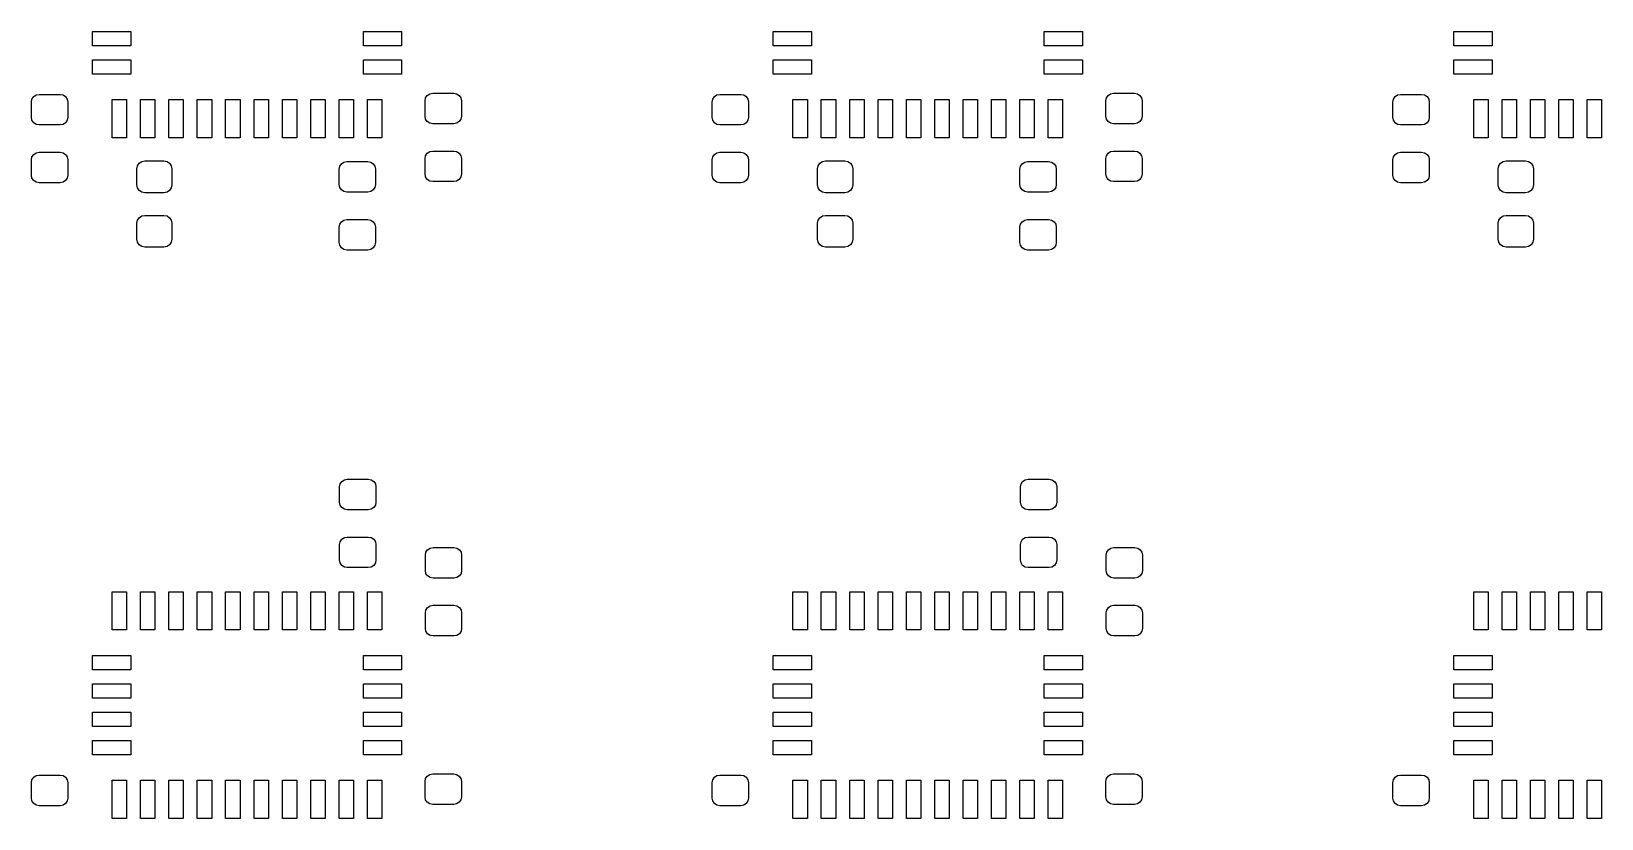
# Model space of a CAD drawing. Extents: x 120.7 to 176.3, y -84 to -28.
# Drawn here: x 120.7 to 148.38, y -70 to -56.12 of the extents above; entities that cross this region are included whole.
import ezdxf

# ---------------------------------------------------------------- set-up
doc = ezdxf.new("R2010")
doc.units = 0
doc.layers.add('BLACK', color=7, linetype='CONTINUOUS')

msp = doc.modelspace()

# ---------------------------------------------------------------- linework, layer by layer
at = {"layer": 'BLACK', "linetype": 'CONTINUOUS'}
for p, q in [((121.775, -56.377), (121.775, -56.123)), ((121.775, -56.123), (122.45, -56.123)), ((122.45, -56.123), (122.45, -56.377)), ((126.55, -56.377), (126.55, -56.123)), ((126.55, -56.123), (127.225, -56.123)), ((127.225, -56.123), (127.225, -56.377)), ((133.775, -56.377), (133.775, -56.123)), ((133.775, -56.123), (134.45, -56.123)), ((134.45, -56.123), (134.45, -56.377)), ((138.55, -56.377), (138.55, -56.123)), ((138.55, -56.123), (139.225, -56.123)), ((139.225, -56.123), (139.225, -56.377)), ((145.775, -56.377), (145.775, -56.123)), ((145.775, -56.123), (146.45, -56.123)), ((146.45, -56.123), (146.45, -56.377)), ((122.45, -56.377), (121.775, -56.377)), ((127.225, -56.377), (126.55, -56.377)), ((134.45, -56.377), (133.775, -56.377)), ((139.225, -56.377), (138.55, -56.377)), ((146.45, -56.377), (145.775, -56.377)), ((121.775, -56.877), (121.775, -56.623)), ((121.775, -56.623), (122.45, -56.623)), ((122.45, -56.623), (122.45, -56.877)), ((126.55, -56.877), (126.55, -56.623)), ((126.55, -56.623), (127.225, -56.623)), ((127.225, -56.623), (127.225, -56.877)), ((133.775, -56.877), (133.775, -56.623)), ((133.775, -56.623), (134.45, -56.623)), ((134.45, -56.623), (134.45, -56.877)), ((138.55, -56.877), (138.55, -56.623)), ((138.55, -56.623), (139.225, -56.623)), ((139.225, -56.623), (139.225, -56.877)), ((145.775, -56.877), (145.775, -56.623)), ((145.775, -56.623), (146.45, -56.623)), ((146.45, -56.623), (146.45, -56.877)), ((122.45, -56.877), (121.775, -56.877)), ((127.225, -56.877), (126.55, -56.877)), ((134.45, -56.877), (133.775, -56.877)), ((139.225, -56.877), (138.55, -56.877)), ((146.45, -56.877), (145.775, -56.877)), ((120.709, -57.316), (120.739, -57.2722)), ((120.739, -57.2722), (120.782, -57.243)), ((120.782, -57.243), (120.834, -57.2327)), ((120.834, -57.2327), (121.204, -57.2327)), ((121.204, -57.2327), (121.256, -57.243)), ((121.256, -57.243), (121.3, -57.2722)), ((121.3, -57.2722), (121.329, -57.316)), ((127.648, -57.2947), (127.677, -57.2509)), ((127.677, -57.2509), (127.721, -57.2217)), ((127.721, -57.2217), (127.773, -57.2114)), ((127.773, -57.2114), (128.143, -57.2114)), ((128.143, -57.2114), (128.194, -57.2217)), ((128.194, -57.2217), (128.238, -57.2509)), ((128.238, -57.2509), (128.267, -57.2947)), ((132.709, -57.316), (132.739, -57.2722)), ((132.739, -57.2722), (132.782, -57.243)), ((132.782, -57.243), (132.834, -57.2327)), ((132.834, -57.2327), (133.204, -57.2327)), ((133.204, -57.2327), (133.256, -57.243)), ((133.256, -57.243), (133.3, -57.2722)), ((133.3, -57.2722), (133.329, -57.316)), ((139.648, -57.2947), (139.677, -57.2509)), ((139.677, -57.2509), (139.721, -57.2217)), ((139.721, -57.2217), (139.773, -57.2114)), ((139.773, -57.2114), (140.143, -57.2114)), ((140.143, -57.2114), (140.194, -57.2217)), ((140.194, -57.2217), (140.238, -57.2509)), ((140.238, -57.2509), (140.267, -57.2947)), ((144.709, -57.316), (144.739, -57.2722)), ((144.739, -57.2722), (144.782, -57.243)), ((144.782, -57.243), (144.834, -57.2327)), ((144.834, -57.2327), (145.204, -57.2327)), ((145.204, -57.2327), (145.256, -57.243)), ((145.256, -57.243), (145.3, -57.2722)), ((145.3, -57.2722), (145.329, -57.316)), ((120.699, -57.3677), (120.709, -57.316)), ((120.699, -57.6377), (120.699, -57.3677)), ((121.329, -57.316), (121.339, -57.3677)), ((121.339, -57.3677), (121.339, -57.6377)), ((122.123, -58), (122.123, -57.325)), ((122.123, -57.325), (122.377, -57.325)), ((122.377, -57.325), (122.377, -58)), ((122.623, -58), (122.623, -57.325)), ((122.623, -57.325), (122.877, -57.325)), ((122.877, -57.325), (122.877, -58)), ((123.123, -58), (123.123, -57.325)), ((123.123, -57.325), (123.377, -57.325)), ((123.377, -57.325), (123.377, -58)), ((123.623, -58), (123.623, -57.325)), ((123.623, -57.325), (123.877, -57.325)), ((123.877, -57.325), (123.877, -58)), ((124.123, -58), (124.123, -57.325)), ((124.123, -57.325), (124.377, -57.325)), ((124.377, -57.325), (124.377, -58)), ((124.623, -58), (124.623, -57.325)), ((124.623, -57.325), (124.877, -57.325)), ((124.877, -57.325), (124.877, -58)), ((125.123, -58), (125.123, -57.325)), ((125.123, -57.325), (125.377, -57.325)), ((125.377, -57.325), (125.377, -58)), ((125.623, -58), (125.623, -57.325)), ((125.623, -57.325), (125.877, -57.325)), ((125.877, -57.325), (125.877, -58)), ((126.123, -58), (126.123, -57.325)), ((126.123, -57.325), (126.377, -57.325)), ((126.377, -57.325), (126.377, -58)), ((126.623, -58), (126.623, -57.325)), ((126.623, -57.325), (126.877, -57.325)), ((126.877, -57.325), (126.877, -58)), ((127.638, -57.3464), (127.648, -57.2947)), ((127.638, -57.6164), (127.638, -57.3464)), ((128.267, -57.2947), (128.278, -57.3464)), ((128.278, -57.3464), (128.278, -57.6164)), ((132.699, -57.3677), (132.709, -57.316)), ((132.699, -57.6377), (132.699, -57.3677)), ((133.329, -57.316), (133.339, -57.3677)), ((133.339, -57.3677), (133.339, -57.6377)), ((134.123, -58), (134.123, -57.325)), ((134.123, -57.325), (134.377, -57.325)), ((134.377, -57.325), (134.377, -58)), ((134.623, -58), (134.623, -57.325)), ((134.623, -57.325), (134.877, -57.325)), ((134.877, -57.325), (134.877, -58)), ((135.123, -58), (135.123, -57.325)), ((135.123, -57.325), (135.377, -57.325)), ((135.377, -57.325), (135.377, -58)), ((135.623, -58), (135.623, -57.325)), ((135.623, -57.325), (135.877, -57.325)), ((135.877, -57.325), (135.877, -58)), ((136.123, -58), (136.123, -57.325)), ((136.123, -57.325), (136.377, -57.325)), ((136.377, -57.325), (136.377, -58)), ((136.623, -58), (136.623, -57.325)), ((136.623, -57.325), (136.877, -57.325)), ((136.877, -57.325), (136.877, -58)), ((137.123, -58), (137.123, -57.325)), ((137.123, -57.325), (137.377, -57.325)), ((137.377, -57.325), (137.377, -58)), ((137.623, -58), (137.623, -57.325)), ((137.623, -57.325), (137.877, -57.325)), ((137.877, -57.325), (137.877, -58)), ((138.123, -58), (138.123, -57.325)), ((138.123, -57.325), (138.377, -57.325)), ((138.377, -57.325), (138.377, -58)), ((138.623, -58), (138.623, -57.325)), ((138.623, -57.325), (138.877, -57.325)), ((138.877, -57.325), (138.877, -58)), ((139.638, -57.3464), (139.648, -57.2947)), ((139.638, -57.6164), (139.638, -57.3464)), ((140.267, -57.2947), (140.278, -57.3464)), ((140.278, -57.3464), (140.278, -57.6164)), ((144.699, -57.3677), (144.709, -57.316)), ((144.699, -57.6377), (144.699, -57.3677)), ((145.329, -57.316), (145.339, -57.3677)), ((145.339, -57.3677), (145.339, -57.6377)), ((146.123, -58), (146.123, -57.325)), ((146.123, -57.325), (146.377, -57.325)), ((146.377, -57.325), (146.377, -58)), ((146.623, -58), (146.623, -57.325)), ((146.623, -57.325), (146.877, -57.325)), ((146.877, -57.325), (146.877, -58)), ((147.123, -58), (147.123, -57.325)), ((147.123, -57.325), (147.377, -57.325)), ((147.377, -57.325), (147.377, -58)), ((147.623, -58), (147.623, -57.325)), ((147.623, -57.325), (147.877, -57.325)), ((147.877, -57.325), (147.877, -58)), ((148.123, -58), (148.123, -57.325)), ((148.123, -57.325), (148.377, -57.325)), ((148.377, -57.325), (148.377, -58)), ((120.709, -57.6894), (120.699, -57.6377)), ((120.739, -57.7332), (120.709, -57.6894)), ((120.782, -57.7624), (120.739, -57.7332)), ((120.834, -57.7727), (120.782, -57.7624)), ((121.204, -57.7727), (120.834, -57.7727)), ((121.256, -57.7624), (121.204, -57.7727)), ((121.3, -57.7332), (121.256, -57.7624)), ((121.329, -57.6894), (121.3, -57.7332)), ((121.339, -57.6377), (121.329, -57.6894)), ((127.648, -57.668), (127.638, -57.6164)), ((127.677, -57.7118), (127.648, -57.668)), ((127.721, -57.7411), (127.677, -57.7118)), ((127.773, -57.7514), (127.721, -57.7411)), ((128.143, -57.7514), (127.773, -57.7514)), ((128.194, -57.7411), (128.143, -57.7514)), ((128.238, -57.7118), (128.194, -57.7411)), ((128.267, -57.668), (128.238, -57.7118)), ((128.278, -57.6164), (128.267, -57.668)), ((132.709, -57.6894), (132.699, -57.6377)), ((132.739, -57.7332), (132.709, -57.6894)), ((132.782, -57.7624), (132.739, -57.7332)), ((132.834, -57.7727), (132.782, -57.7624)), ((133.204, -57.7727), (132.834, -57.7727)), ((133.256, -57.7624), (133.204, -57.7727)), ((133.3, -57.7332), (133.256, -57.7624)), ((133.329, -57.6894), (133.3, -57.7332)), ((133.339, -57.6377), (133.329, -57.6894)), ((139.648, -57.668), (139.638, -57.6164)), ((139.677, -57.7118), (139.648, -57.668)), ((139.721, -57.7411), (139.677, -57.7118)), ((139.773, -57.7514), (139.721, -57.7411)), ((140.143, -57.7514), (139.773, -57.7514)), ((140.194, -57.7411), (140.143, -57.7514)), ((140.238, -57.7118), (140.194, -57.7411)), ((140.267, -57.668), (140.238, -57.7118)), ((140.278, -57.6164), (140.267, -57.668)), ((144.709, -57.6894), (144.699, -57.6377)), ((144.739, -57.7332), (144.709, -57.6894)), ((144.782, -57.7624), (144.739, -57.7332)), ((144.834, -57.7727), (144.782, -57.7624)), ((145.204, -57.7727), (144.834, -57.7727)), ((145.256, -57.7624), (145.204, -57.7727)), ((145.3, -57.7332), (145.256, -57.7624)), ((145.329, -57.6894), (145.3, -57.7332)), ((145.339, -57.6377), (145.329, -57.6894)), ((122.377, -58), (122.123, -58)), ((122.877, -58), (122.623, -58)), ((123.377, -58), (123.123, -58)), ((123.877, -58), (123.623, -58)), ((124.377, -58), (124.123, -58)), ((124.877, -58), (124.623, -58)), ((125.377, -58), (125.123, -58)), ((125.877, -58), (125.623, -58)), ((126.377, -58), (126.123, -58)), ((126.877, -58), (126.623, -58)), ((134.377, -58), (134.123, -58)), ((134.877, -58), (134.623, -58)), ((135.377, -58), (135.123, -58)), ((135.877, -58), (135.623, -58)), ((136.377, -58), (136.123, -58)), ((136.877, -58), (136.623, -58)), ((137.377, -58), (137.123, -58)), ((137.877, -58), (137.623, -58)), ((138.377, -58), (138.123, -58)), ((138.877, -58), (138.623, -58)), ((146.377, -58), (146.123, -58)), ((146.877, -58), (146.623, -58)), ((147.377, -58), (147.123, -58)), ((147.877, -58), (147.623, -58)), ((148.377, -58), (148.123, -58)), ((120.699, -58.3877), (120.709, -58.336)), ((120.699, -58.6577), (120.699, -58.3877)), ((120.709, -58.336), (120.739, -58.2922)), ((120.739, -58.2922), (120.782, -58.263)), ((120.782, -58.263), (120.834, -58.2527)), ((120.834, -58.2527), (121.204, -58.2527)), ((121.204, -58.2527), (121.256, -58.263)), ((121.256, -58.263), (121.3, -58.2922)), ((121.3, -58.2922), (121.329, -58.336)), ((121.329, -58.336), (121.339, -58.3877)), ((121.339, -58.3877), (121.339, -58.6577)), ((127.638, -58.3664), (127.648, -58.3147)), ((127.638, -58.6364), (127.638, -58.3664)), ((127.648, -58.3147), (127.677, -58.2709)), ((127.677, -58.2709), (127.721, -58.2417)), ((127.721, -58.2417), (127.773, -58.2314)), ((127.773, -58.2314), (128.143, -58.2314)), ((128.143, -58.2314), (128.194, -58.2417)), ((128.194, -58.2417), (128.238, -58.2709)), ((128.238, -58.2709), (128.267, -58.3147)), ((128.267, -58.3147), (128.278, -58.3664)), ((128.278, -58.3664), (128.278, -58.6364)), ((132.699, -58.3877), (132.709, -58.336)), ((132.699, -58.6577), (132.699, -58.3877)), ((132.709, -58.336), (132.739, -58.2922)), ((132.739, -58.2922), (132.782, -58.263)), ((132.782, -58.263), (132.834, -58.2527)), ((132.834, -58.2527), (133.204, -58.2527)), ((133.204, -58.2527), (133.256, -58.263)), ((133.256, -58.263), (133.3, -58.2922)), ((133.3, -58.2922), (133.329, -58.336)), ((133.329, -58.336), (133.339, -58.3877)), ((133.339, -58.3877), (133.339, -58.6577)), ((139.638, -58.3664), (139.648, -58.3147)), ((139.638, -58.6364), (139.638, -58.3664)), ((139.648, -58.3147), (139.677, -58.2709)), ((139.677, -58.2709), (139.721, -58.2417)), ((139.721, -58.2417), (139.773, -58.2314)), ((139.773, -58.2314), (140.143, -58.2314)), ((140.143, -58.2314), (140.194, -58.2417)), ((140.194, -58.2417), (140.238, -58.2709)), ((140.238, -58.2709), (140.267, -58.3147)), ((140.267, -58.3147), (140.278, -58.3664)), ((140.278, -58.3664), (140.278, -58.6364)), ((144.699, -58.3877), (144.709, -58.336)), ((144.699, -58.6577), (144.699, -58.3877)), ((144.709, -58.336), (144.739, -58.2922)), ((144.739, -58.2922), (144.782, -58.263)), ((144.782, -58.263), (144.834, -58.2527)), ((144.834, -58.2527), (145.204, -58.2527)), ((145.204, -58.2527), (145.256, -58.263)), ((145.256, -58.263), (145.3, -58.2922)), ((145.3, -58.2922), (145.329, -58.336)), ((145.329, -58.336), (145.339, -58.3877)), ((145.339, -58.3877), (145.339, -58.6577)), ((120.709, -58.7094), (120.699, -58.6577)), ((121.339, -58.6577), (121.329, -58.7094)), ((122.556, -58.5463), (122.567, -58.4928)), ((122.556, -58.8263), (122.556, -58.5463)), ((122.567, -58.4928), (122.597, -58.4474)), ((122.597, -58.4474), (122.643, -58.417)), ((122.643, -58.417), (122.696, -58.4063)), ((122.696, -58.4063), (123.036, -58.4063)), ((123.036, -58.4063), (123.09, -58.417)), ((123.09, -58.417), (123.135, -58.4474)), ((123.135, -58.4474), (123.165, -58.4928)), ((123.165, -58.4928), (123.176, -58.5463)), ((123.176, -58.5463), (123.176, -58.8263)), ((126.125, -58.5526), (126.135, -58.5009)), ((126.125, -58.8226), (126.125, -58.5526)), ((126.135, -58.5009), (126.165, -58.4571)), ((126.165, -58.4571), (126.208, -58.4278)), ((126.208, -58.4278), (126.26, -58.4176)), ((126.26, -58.4176), (126.63, -58.4176)), ((126.63, -58.4176), (126.682, -58.4278)), ((126.682, -58.4278), (126.726, -58.4571)), ((126.726, -58.4571), (126.755, -58.5009)), ((126.755, -58.5009), (126.765, -58.5526)), ((126.765, -58.5526), (126.765, -58.8226)), ((127.648, -58.688), (127.638, -58.6364)), ((128.278, -58.6364), (128.267, -58.688)), ((132.709, -58.7094), (132.699, -58.6577)), ((133.339, -58.6577), (133.329, -58.7094)), ((134.556, -58.5463), (134.567, -58.4928)), ((134.556, -58.8263), (134.556, -58.5463)), ((134.567, -58.4928), (134.597, -58.4474)), ((134.597, -58.4474), (134.643, -58.417)), ((134.643, -58.417), (134.696, -58.4063)), ((134.696, -58.4063), (135.036, -58.4063)), ((135.036, -58.4063), (135.09, -58.417)), ((135.09, -58.417), (135.135, -58.4474)), ((135.135, -58.4474), (135.165, -58.4928)), ((135.165, -58.4928), (135.176, -58.5463)), ((135.176, -58.5463), (135.176, -58.8263)), ((138.125, -58.5526), (138.135, -58.5009)), ((138.125, -58.8226), (138.125, -58.5526)), ((138.135, -58.5009), (138.165, -58.4571)), ((138.165, -58.4571), (138.208, -58.4278)), ((138.208, -58.4278), (138.26, -58.4176)), ((138.26, -58.4176), (138.63, -58.4176)), ((138.63, -58.4176), (138.682, -58.4278)), ((138.682, -58.4278), (138.726, -58.4571)), ((138.726, -58.4571), (138.755, -58.5009)), ((138.755, -58.5009), (138.765, -58.5526)), ((138.765, -58.5526), (138.765, -58.8226)), ((139.648, -58.688), (139.638, -58.6364)), ((140.278, -58.6364), (140.267, -58.688)), ((144.709, -58.7094), (144.699, -58.6577)), ((145.339, -58.6577), (145.329, -58.7094)), ((146.556, -58.5463), (146.567, -58.4928)), ((146.556, -58.8263), (146.556, -58.5463)), ((146.567, -58.4928), (146.597, -58.4474)), ((146.597, -58.4474), (146.643, -58.417)), ((146.643, -58.417), (146.696, -58.4063)), ((146.696, -58.4063), (147.036, -58.4063)), ((147.036, -58.4063), (147.09, -58.417)), ((147.09, -58.417), (147.135, -58.4474)), ((147.135, -58.4474), (147.165, -58.4928)), ((147.165, -58.4928), (147.176, -58.5463)), ((147.176, -58.5463), (147.176, -58.8263)), ((120.739, -58.7532), (120.709, -58.7094)), ((120.782, -58.7824), (120.739, -58.7532)), ((120.834, -58.7927), (120.782, -58.7824)), ((121.204, -58.7927), (120.834, -58.7927)), ((121.256, -58.7824), (121.204, -58.7927)), ((121.3, -58.7532), (121.256, -58.7824)), ((121.329, -58.7094), (121.3, -58.7532)), ((122.567, -58.8799), (122.556, -58.8263)), ((122.597, -58.9253), (122.567, -58.8799)), ((122.643, -58.9557), (122.597, -58.9253)), ((123.135, -58.9253), (123.09, -58.9557)), ((123.165, -58.8799), (123.135, -58.9253)), ((123.176, -58.8263), (123.165, -58.8799)), ((126.135, -58.8742), (126.125, -58.8226)), ((126.165, -58.918), (126.135, -58.8742)), ((126.208, -58.9473), (126.165, -58.918)), ((126.26, -58.9576), (126.208, -58.9473)), ((126.682, -58.9473), (126.63, -58.9576)), ((126.726, -58.918), (126.682, -58.9473)), ((126.755, -58.8742), (126.726, -58.918)), ((126.765, -58.8226), (126.755, -58.8742)), ((127.677, -58.7318), (127.648, -58.688)), ((127.721, -58.7611), (127.677, -58.7318)), ((127.773, -58.7714), (127.721, -58.7611)), ((128.143, -58.7714), (127.773, -58.7714)), ((128.194, -58.7611), (128.143, -58.7714)), ((128.238, -58.7318), (128.194, -58.7611)), ((128.267, -58.688), (128.238, -58.7318)), ((132.739, -58.7532), (132.709, -58.7094)), ((132.782, -58.7824), (132.739, -58.7532)), ((132.834, -58.7927), (132.782, -58.7824)), ((133.204, -58.7927), (132.834, -58.7927)), ((133.256, -58.7824), (133.204, -58.7927)), ((133.3, -58.7532), (133.256, -58.7824)), ((133.329, -58.7094), (133.3, -58.7532)), ((134.567, -58.8799), (134.556, -58.8263)), ((134.597, -58.9253), (134.567, -58.8799)), ((134.643, -58.9557), (134.597, -58.9253)), ((135.135, -58.9253), (135.09, -58.9557)), ((135.165, -58.8799), (135.135, -58.9253)), ((135.176, -58.8263), (135.165, -58.8799)), ((138.135, -58.8742), (138.125, -58.8226)), ((138.165, -58.918), (138.135, -58.8742)), ((138.208, -58.9473), (138.165, -58.918)), ((138.26, -58.9576), (138.208, -58.9473)), ((138.682, -58.9473), (138.63, -58.9576)), ((138.726, -58.918), (138.682, -58.9473)), ((138.755, -58.8742), (138.726, -58.918)), ((138.765, -58.8226), (138.755, -58.8742)), ((139.677, -58.7318), (139.648, -58.688)), ((139.721, -58.7611), (139.677, -58.7318)), ((139.773, -58.7714), (139.721, -58.7611)), ((140.143, -58.7714), (139.773, -58.7714)), ((140.194, -58.7611), (140.143, -58.7714)), ((140.238, -58.7318), (140.194, -58.7611)), ((140.267, -58.688), (140.238, -58.7318)), ((144.739, -58.7532), (144.709, -58.7094)), ((144.782, -58.7824), (144.739, -58.7532)), ((144.834, -58.7927), (144.782, -58.7824)), ((145.204, -58.7927), (144.834, -58.7927)), ((145.256, -58.7824), (145.204, -58.7927)), ((145.3, -58.7532), (145.256, -58.7824)), ((145.329, -58.7094), (145.3, -58.7532)), ((146.567, -58.8799), (146.556, -58.8263)), ((146.597, -58.9253), (146.567, -58.8799)), ((146.643, -58.9557), (146.597, -58.9253)), ((147.135, -58.9253), (147.09, -58.9557)), ((147.165, -58.8799), (147.135, -58.9253)), ((147.176, -58.8263), (147.165, -58.8799)), ((122.696, -58.9663), (122.643, -58.9557)), ((123.036, -58.9663), (122.696, -58.9663)), ((123.09, -58.9557), (123.036, -58.9663)), ((126.63, -58.9576), (126.26, -58.9576)), ((134.696, -58.9663), (134.643, -58.9557)), ((135.036, -58.9663), (134.696, -58.9663)), ((135.09, -58.9557), (135.036, -58.9663)), ((138.63, -58.9576), (138.26, -58.9576)), ((146.696, -58.9663), (146.643, -58.9557)), ((147.036, -58.9663), (146.696, -58.9663)), ((147.09, -58.9557), (147.036, -58.9663)), ((122.556, -59.5063), (122.567, -59.4528)), ((122.556, -59.7863), (122.556, -59.5063)), ((122.567, -59.4528), (122.597, -59.4074)), ((122.597, -59.4074), (122.643, -59.377)), ((122.643, -59.377), (122.696, -59.3663)), ((122.696, -59.3663), (123.036, -59.3663)), ((123.036, -59.3663), (123.09, -59.377)), ((123.09, -59.377), (123.135, -59.4074)), ((123.135, -59.4074), (123.165, -59.4528)), ((123.165, -59.4528), (123.176, -59.5063)), ((123.176, -59.5063), (123.176, -59.7863)), ((126.135, -59.5209), (126.165, -59.4771)), ((126.165, -59.4771), (126.208, -59.4478)), ((126.208, -59.4478), (126.26, -59.4376)), ((126.26, -59.4376), (126.63, -59.4376)), ((126.63, -59.4376), (126.682, -59.4478)), ((126.682, -59.4478), (126.726, -59.4771)), ((126.726, -59.4771), (126.755, -59.5209)), ((134.556, -59.5063), (134.567, -59.4528)), ((134.556, -59.7863), (134.556, -59.5063)), ((134.567, -59.4528), (134.597, -59.4074)), ((134.597, -59.4074), (134.643, -59.377)), ((134.643, -59.377), (134.696, -59.3663)), ((134.696, -59.3663), (135.036, -59.3663)), ((135.036, -59.3663), (135.09, -59.377)), ((135.09, -59.377), (135.135, -59.4074)), ((135.135, -59.4074), (135.165, -59.4528)), ((135.165, -59.4528), (135.176, -59.5063)), ((135.176, -59.5063), (135.176, -59.7863)), ((138.135, -59.5209), (138.165, -59.4771)), ((138.165, -59.4771), (138.208, -59.4478)), ((138.208, -59.4478), (138.26, -59.4376)), ((138.26, -59.4376), (138.63, -59.4376)), ((138.63, -59.4376), (138.682, -59.4478)), ((138.682, -59.4478), (138.726, -59.4771)), ((138.726, -59.4771), (138.755, -59.5209)), ((146.556, -59.5063), (146.567, -59.4528)), ((146.556, -59.7863), (146.556, -59.5063)), ((146.567, -59.4528), (146.597, -59.4074)), ((146.597, -59.4074), (146.643, -59.377)), ((146.643, -59.377), (146.696, -59.3663)), ((146.696, -59.3663), (147.036, -59.3663)), ((147.036, -59.3663), (147.09, -59.377)), ((147.09, -59.377), (147.135, -59.4074)), ((147.135, -59.4074), (147.165, -59.4528)), ((147.165, -59.4528), (147.176, -59.5063)), ((147.176, -59.5063), (147.176, -59.7863)), ((126.125, -59.5726), (126.135, -59.5209)), ((126.125, -59.8426), (126.125, -59.5726)), ((126.755, -59.5209), (126.765, -59.5726)), ((126.765, -59.5726), (126.765, -59.8426)), ((138.125, -59.5726), (138.135, -59.5209)), ((138.125, -59.8426), (138.125, -59.5726)), ((138.755, -59.5209), (138.765, -59.5726)), ((138.765, -59.5726), (138.765, -59.8426)), ((122.567, -59.8399), (122.556, -59.7863)), ((122.597, -59.8853), (122.567, -59.8399)), ((122.643, -59.9157), (122.597, -59.8853)), ((122.696, -59.9263), (122.643, -59.9157)), ((123.036, -59.9263), (122.696, -59.9263)), ((123.09, -59.9157), (123.036, -59.9263)), ((123.135, -59.8853), (123.09, -59.9157)), ((123.165, -59.8399), (123.135, -59.8853)), ((123.176, -59.7863), (123.165, -59.8399)), ((126.135, -59.8942), (126.125, -59.8426)), ((126.165, -59.938), (126.135, -59.8942)), ((126.208, -59.9673), (126.165, -59.938)), ((126.26, -59.9776), (126.208, -59.9673)), ((126.63, -59.9776), (126.26, -59.9776)), ((126.682, -59.9673), (126.63, -59.9776)), ((126.726, -59.938), (126.682, -59.9673)), ((126.755, -59.8942), (126.726, -59.938)), ((126.765, -59.8426), (126.755, -59.8942)), ((134.567, -59.8399), (134.556, -59.7863)), ((134.597, -59.8853), (134.567, -59.8399)), ((134.643, -59.9157), (134.597, -59.8853)), ((134.696, -59.9263), (134.643, -59.9157)), ((135.036, -59.9263), (134.696, -59.9263)), ((135.09, -59.9157), (135.036, -59.9263)), ((135.135, -59.8853), (135.09, -59.9157)), ((135.165, -59.8399), (135.135, -59.8853)), ((135.176, -59.7863), (135.165, -59.8399)), ((138.135, -59.8942), (138.125, -59.8426)), ((138.165, -59.938), (138.135, -59.8942)), ((138.208, -59.9673), (138.165, -59.938)), ((138.26, -59.9776), (138.208, -59.9673)), ((138.63, -59.9776), (138.26, -59.9776)), ((138.682, -59.9673), (138.63, -59.9776)), ((138.726, -59.938), (138.682, -59.9673)), ((138.755, -59.8942), (138.726, -59.938)), ((138.765, -59.8426), (138.755, -59.8942)), ((146.567, -59.8399), (146.556, -59.7863)), ((146.597, -59.8853), (146.567, -59.8399)), ((146.643, -59.9157), (146.597, -59.8853)), ((146.696, -59.9263), (146.643, -59.9157)), ((147.036, -59.9263), (146.696, -59.9263)), ((147.09, -59.9157), (147.036, -59.9263)), ((147.135, -59.8853), (147.09, -59.9157)), ((147.165, -59.8399), (147.135, -59.8853)), ((147.176, -59.7863), (147.165, -59.8399)), ((126.132, -64.151), (126.143, -64.0994)), ((126.132, -64.421), (126.132, -64.151)), ((126.143, -64.0994), (126.172, -64.0556)), ((126.172, -64.0556), (126.216, -64.0263)), ((126.216, -64.0263), (126.267, -64.016)), ((126.267, -64.016), (126.637, -64.016)), ((126.637, -64.016), (126.689, -64.0263)), ((126.689, -64.0263), (126.733, -64.0556)), ((126.733, -64.0556), (126.762, -64.0994)), ((126.762, -64.0994), (126.772, -64.151)), ((126.772, -64.151), (126.772, -64.421)), ((138.132, -64.151), (138.143, -64.0994)), ((138.132, -64.421), (138.132, -64.151)), ((138.143, -64.0994), (138.172, -64.0556)), ((138.172, -64.0556), (138.216, -64.0263)), ((138.216, -64.0263), (138.267, -64.016)), ((138.267, -64.016), (138.637, -64.016)), ((138.637, -64.016), (138.689, -64.0263)), ((138.689, -64.0263), (138.733, -64.0556)), ((138.733, -64.0556), (138.762, -64.0994)), ((138.762, -64.0994), (138.772, -64.151)), ((138.772, -64.151), (138.772, -64.421)), ((126.143, -64.4727), (126.132, -64.421)), ((126.172, -64.5165), (126.143, -64.4727)), ((126.762, -64.4727), (126.733, -64.5165)), ((126.772, -64.421), (126.762, -64.4727)), ((138.143, -64.4727), (138.132, -64.421)), ((138.172, -64.5165), (138.143, -64.4727)), ((138.762, -64.4727), (138.733, -64.5165)), ((138.772, -64.421), (138.762, -64.4727)), ((126.216, -64.5457), (126.172, -64.5165)), ((126.267, -64.556), (126.216, -64.5457)), ((126.637, -64.556), (126.267, -64.556)), ((126.689, -64.5457), (126.637, -64.556)), ((126.733, -64.5165), (126.689, -64.5457)), ((138.216, -64.5457), (138.172, -64.5165)), ((138.267, -64.556), (138.216, -64.5457)), ((138.637, -64.556), (138.267, -64.556)), ((138.689, -64.5457), (138.637, -64.556)), ((138.733, -64.5165), (138.689, -64.5457)), ((126.216, -65.0463), (126.267, -65.036)), ((126.267, -65.036), (126.637, -65.036)), ((126.637, -65.036), (126.689, -65.0463)), ((138.216, -65.0463), (138.267, -65.036)), ((138.267, -65.036), (138.637, -65.036)), ((138.637, -65.036), (138.689, -65.0463)), ((126.132, -65.171), (126.143, -65.1194)), ((126.132, -65.441), (126.132, -65.171)), ((126.143, -65.1194), (126.172, -65.0756)), ((126.172, -65.0756), (126.216, -65.0463)), ((126.689, -65.0463), (126.733, -65.0756)), ((126.733, -65.0756), (126.762, -65.1194)), ((126.762, -65.1194), (126.772, -65.171)), ((126.772, -65.171), (126.772, -65.441)), ((127.643, -65.355), (127.654, -65.3033)), ((127.654, -65.3033), (127.683, -65.2595)), ((127.683, -65.2595), (127.727, -65.2303)), ((127.727, -65.2303), (127.778, -65.22)), ((127.778, -65.22), (128.148, -65.22)), ((128.148, -65.22), (128.2, -65.2303)), ((128.2, -65.2303), (128.244, -65.2595)), ((128.244, -65.2595), (128.273, -65.3033)), ((128.273, -65.3033), (128.283, -65.355)), ((138.132, -65.171), (138.143, -65.1194)), ((138.132, -65.441), (138.132, -65.171)), ((138.143, -65.1194), (138.172, -65.0756)), ((138.172, -65.0756), (138.216, -65.0463)), ((138.689, -65.0463), (138.733, -65.0756)), ((138.733, -65.0756), (138.762, -65.1194)), ((138.762, -65.1194), (138.772, -65.171)), ((138.772, -65.171), (138.772, -65.441)), ((139.643, -65.355), (139.654, -65.3033)), ((139.654, -65.3033), (139.683, -65.2595)), ((139.683, -65.2595), (139.727, -65.2303)), ((139.727, -65.2303), (139.778, -65.22)), ((139.778, -65.22), (140.148, -65.22)), ((140.148, -65.22), (140.2, -65.2303)), ((140.2, -65.2303), (140.244, -65.2595)), ((140.244, -65.2595), (140.273, -65.3033)), ((140.273, -65.3033), (140.283, -65.355)), ((126.143, -65.4927), (126.132, -65.441)), ((126.172, -65.5365), (126.143, -65.4927)), ((126.216, -65.5657), (126.172, -65.5365)), ((126.267, -65.576), (126.216, -65.5657)), ((126.637, -65.576), (126.267, -65.576)), ((126.689, -65.5657), (126.637, -65.576)), ((126.733, -65.5365), (126.689, -65.5657)), ((126.762, -65.4927), (126.733, -65.5365)), ((126.772, -65.441), (126.762, -65.4927)), ((127.643, -65.625), (127.643, -65.355)), ((128.283, -65.355), (128.283, -65.625)), ((138.143, -65.4927), (138.132, -65.441)), ((138.172, -65.5365), (138.143, -65.4927)), ((138.216, -65.5657), (138.172, -65.5365)), ((138.267, -65.576), (138.216, -65.5657)), ((138.637, -65.576), (138.267, -65.576)), ((138.689, -65.5657), (138.637, -65.576)), ((138.733, -65.5365), (138.689, -65.5657)), ((138.762, -65.4927), (138.733, -65.5365)), ((138.772, -65.441), (138.762, -65.4927)), ((139.643, -65.625), (139.643, -65.355)), ((140.283, -65.355), (140.283, -65.625)), ((127.654, -65.6767), (127.643, -65.625)), ((127.683, -65.7205), (127.654, -65.6767)), ((127.727, -65.7497), (127.683, -65.7205)), ((127.778, -65.76), (127.727, -65.7497)), ((128.148, -65.76), (127.778, -65.76)), ((128.2, -65.7497), (128.148, -65.76)), ((128.244, -65.7205), (128.2, -65.7497)), ((128.273, -65.6767), (128.244, -65.7205)), ((128.283, -65.625), (128.273, -65.6767)), ((139.654, -65.6767), (139.643, -65.625)), ((139.683, -65.7205), (139.654, -65.6767)), ((139.727, -65.7497), (139.683, -65.7205)), ((139.778, -65.76), (139.727, -65.7497)), ((140.148, -65.76), (139.778, -65.76)), ((140.2, -65.7497), (140.148, -65.76)), ((140.244, -65.7205), (140.2, -65.7497)), ((140.273, -65.6767), (140.244, -65.7205)), ((140.283, -65.625), (140.273, -65.6767)), ((122.123, -66.675), (122.123, -66)), ((122.123, -66), (122.377, -66)), ((122.377, -66), (122.377, -66.675)), ((122.623, -66.675), (122.623, -66)), ((122.623, -66), (122.877, -66)), ((122.877, -66), (122.877, -66.675)), ((123.123, -66.675), (123.123, -66)), ((123.123, -66), (123.377, -66)), ((123.377, -66), (123.377, -66.675)), ((123.623, -66.675), (123.623, -66)), ((123.623, -66), (123.877, -66)), ((123.877, -66), (123.877, -66.675)), ((124.123, -66.675), (124.123, -66)), ((124.123, -66), (124.377, -66)), ((124.377, -66), (124.377, -66.675)), ((124.623, -66.675), (124.623, -66)), ((124.623, -66), (124.877, -66)), ((124.877, -66), (124.877, -66.675)), ((125.123, -66.675), (125.123, -66)), ((125.123, -66), (125.377, -66)), ((125.377, -66), (125.377, -66.675)), ((125.623, -66.675), (125.623, -66)), ((125.623, -66), (125.877, -66)), ((125.877, -66), (125.877, -66.675)), ((126.123, -66.675), (126.123, -66)), ((126.123, -66), (126.377, -66)), ((126.377, -66), (126.377, -66.675)), ((126.623, -66.675), (126.623, -66)), ((126.623, -66), (126.877, -66)), ((126.877, -66), (126.877, -66.675)), ((134.123, -66.675), (134.123, -66)), ((134.123, -66), (134.377, -66)), ((134.377, -66), (134.377, -66.675)), ((134.623, -66.675), (134.623, -66)), ((134.623, -66), (134.877, -66)), ((134.877, -66), (134.877, -66.675)), ((135.123, -66.675), (135.123, -66)), ((135.123, -66), (135.377, -66)), ((135.377, -66), (135.377, -66.675)), ((135.623, -66.675), (135.623, -66)), ((135.623, -66), (135.877, -66)), ((135.877, -66), (135.877, -66.675)), ((136.123, -66.675), (136.123, -66)), ((136.123, -66), (136.377, -66)), ((136.377, -66), (136.377, -66.675)), ((136.623, -66.675), (136.623, -66)), ((136.623, -66), (136.877, -66)), ((136.877, -66), (136.877, -66.675)), ((137.123, -66.675), (137.123, -66)), ((137.123, -66), (137.377, -66)), ((137.377, -66), (137.377, -66.675)), ((137.623, -66.675), (137.623, -66)), ((137.623, -66), (137.877, -66)), ((137.877, -66), (137.877, -66.675)), ((138.123, -66.675), (138.123, -66)), ((138.123, -66), (138.377, -66)), ((138.377, -66), (138.377, -66.675)), ((138.623, -66.675), (138.623, -66)), ((138.623, -66), (138.877, -66)), ((138.877, -66), (138.877, -66.675)), ((146.123, -66.675), (146.123, -66)), ((146.123, -66), (146.377, -66)), ((146.377, -66), (146.377, -66.675)), ((146.623, -66.675), (146.623, -66)), ((146.623, -66), (146.877, -66)), ((146.877, -66), (146.877, -66.675)), ((147.123, -66.675), (147.123, -66)), ((147.123, -66), (147.377, -66)), ((147.377, -66), (147.377, -66.675)), ((147.623, -66.675), (147.623, -66)), ((147.623, -66), (147.877, -66)), ((147.877, -66), (147.877, -66.675)), ((148.123, -66.675), (148.123, -66)), ((148.123, -66), (148.377, -66)), ((148.377, -66), (148.377, -66.675)), ((127.643, -66.375), (127.654, -66.3233)), ((127.643, -66.645), (127.643, -66.375)), ((127.654, -66.3233), (127.683, -66.2795)), ((127.683, -66.2795), (127.727, -66.2503)), ((127.727, -66.2503), (127.778, -66.24)), ((127.778, -66.24), (128.148, -66.24)), ((128.148, -66.24), (128.2, -66.2503)), ((128.2, -66.2503), (128.244, -66.2795)), ((128.244, -66.2795), (128.273, -66.3233)), ((128.273, -66.3233), (128.283, -66.375)), ((128.283, -66.375), (128.283, -66.645)), ((139.643, -66.375), (139.654, -66.3233)), ((139.643, -66.645), (139.643, -66.375)), ((139.654, -66.3233), (139.683, -66.2795)), ((139.683, -66.2795), (139.727, -66.2503)), ((139.727, -66.2503), (139.778, -66.24)), ((139.778, -66.24), (140.148, -66.24)), ((140.148, -66.24), (140.2, -66.2503)), ((140.2, -66.2503), (140.244, -66.2795)), ((140.244, -66.2795), (140.273, -66.3233)), ((140.273, -66.3233), (140.283, -66.375)), ((140.283, -66.375), (140.283, -66.645)), ((122.377, -66.675), (122.123, -66.675)), ((122.877, -66.675), (122.623, -66.675)), ((123.377, -66.675), (123.123, -66.675)), ((123.877, -66.675), (123.623, -66.675)), ((124.377, -66.675), (124.123, -66.675)), ((124.877, -66.675), (124.623, -66.675)), ((125.377, -66.675), (125.123, -66.675)), ((125.877, -66.675), (125.623, -66.675)), ((126.377, -66.675), (126.123, -66.675)), ((126.877, -66.675), (126.623, -66.675)), ((127.654, -66.6967), (127.643, -66.645)), ((127.683, -66.7405), (127.654, -66.6967)), ((128.273, -66.6967), (128.244, -66.7405)), ((128.283, -66.645), (128.273, -66.6967)), ((134.377, -66.675), (134.123, -66.675)), ((134.877, -66.675), (134.623, -66.675)), ((135.377, -66.675), (135.123, -66.675)), ((135.877, -66.675), (135.623, -66.675)), ((136.377, -66.675), (136.123, -66.675)), ((136.877, -66.675), (136.623, -66.675)), ((137.377, -66.675), (137.123, -66.675)), ((137.877, -66.675), (137.623, -66.675)), ((138.377, -66.675), (138.123, -66.675)), ((138.877, -66.675), (138.623, -66.675)), ((139.654, -66.6967), (139.643, -66.645)), ((139.683, -66.7405), (139.654, -66.6967)), ((140.273, -66.6967), (140.244, -66.7405)), ((140.283, -66.645), (140.273, -66.6967)), ((146.377, -66.675), (146.123, -66.675)), ((146.877, -66.675), (146.623, -66.675)), ((147.377, -66.675), (147.123, -66.675)), ((147.877, -66.675), (147.623, -66.675)), ((148.377, -66.675), (148.123, -66.675)), ((127.727, -66.7697), (127.683, -66.7405)), ((127.778, -66.78), (127.727, -66.7697)), ((128.148, -66.78), (127.778, -66.78)), ((128.2, -66.7697), (128.148, -66.78)), ((128.244, -66.7405), (128.2, -66.7697)), ((139.727, -66.7697), (139.683, -66.7405)), ((139.778, -66.78), (139.727, -66.7697)), ((140.148, -66.78), (139.778, -66.78)), ((140.2, -66.7697), (140.148, -66.78)), ((140.244, -66.7405), (140.2, -66.7697)), ((121.775, -67.377), (121.775, -67.123)), ((121.775, -67.123), (122.45, -67.123)), ((122.45, -67.123), (122.45, -67.377)), ((126.55, -67.377), (126.55, -67.123)), ((126.55, -67.123), (127.225, -67.123)), ((127.225, -67.123), (127.225, -67.377)), ((133.775, -67.377), (133.775, -67.123)), ((133.775, -67.123), (134.45, -67.123)), ((134.45, -67.123), (134.45, -67.377)), ((138.55, -67.377), (138.55, -67.123)), ((138.55, -67.123), (139.225, -67.123)), ((139.225, -67.123), (139.225, -67.377)), ((145.775, -67.377), (145.775, -67.123)), ((145.775, -67.123), (146.45, -67.123)), ((146.45, -67.123), (146.45, -67.377)), ((122.45, -67.377), (121.775, -67.377)), ((127.225, -67.377), (126.55, -67.377)), ((134.45, -67.377), (133.775, -67.377)), ((139.225, -67.377), (138.55, -67.377)), ((146.45, -67.377), (145.775, -67.377)), ((121.775, -67.877), (121.775, -67.623)), ((121.775, -67.623), (122.45, -67.623)), ((122.45, -67.623), (122.45, -67.877)), ((126.55, -67.877), (126.55, -67.623)), ((126.55, -67.623), (127.225, -67.623)), ((127.225, -67.623), (127.225, -67.877)), ((133.775, -67.877), (133.775, -67.623)), ((133.775, -67.623), (134.45, -67.623)), ((134.45, -67.623), (134.45, -67.877)), ((138.55, -67.877), (138.55, -67.623)), ((138.55, -67.623), (139.225, -67.623)), ((139.225, -67.623), (139.225, -67.877)), ((145.775, -67.877), (145.775, -67.623)), ((145.775, -67.623), (146.45, -67.623)), ((146.45, -67.623), (146.45, -67.877)), ((122.45, -67.877), (121.775, -67.877)), ((127.225, -67.877), (126.55, -67.877)), ((134.45, -67.877), (133.775, -67.877)), ((139.225, -67.877), (138.55, -67.877)), ((146.45, -67.877), (145.775, -67.877)), ((121.775, -68.377), (121.775, -68.123)), ((121.775, -68.123), (122.45, -68.123)), ((122.45, -68.123), (122.45, -68.377)), ((126.55, -68.377), (126.55, -68.123)), ((126.55, -68.123), (127.225, -68.123)), ((127.225, -68.123), (127.225, -68.377)), ((133.775, -68.377), (133.775, -68.123)), ((133.775, -68.123), (134.45, -68.123)), ((134.45, -68.123), (134.45, -68.377)), ((138.55, -68.377), (138.55, -68.123)), ((138.55, -68.123), (139.225, -68.123)), ((139.225, -68.123), (139.225, -68.377)), ((145.775, -68.377), (145.775, -68.123)), ((145.775, -68.123), (146.45, -68.123)), ((146.45, -68.123), (146.45, -68.377)), ((122.45, -68.377), (121.775, -68.377)), ((121.775, -68.877), (121.775, -68.623)), ((121.775, -68.623), (122.45, -68.623)), ((122.45, -68.623), (122.45, -68.877)), ((127.225, -68.377), (126.55, -68.377)), ((126.55, -68.877), (126.55, -68.623)), ((126.55, -68.623), (127.225, -68.623)), ((127.225, -68.623), (127.225, -68.877)), ((134.45, -68.377), (133.775, -68.377)), ((133.775, -68.877), (133.775, -68.623)), ((133.775, -68.623), (134.45, -68.623)), ((134.45, -68.623), (134.45, -68.877)), ((139.225, -68.377), (138.55, -68.377)), ((138.55, -68.877), (138.55, -68.623)), ((138.55, -68.623), (139.225, -68.623)), ((139.225, -68.623), (139.225, -68.877)), ((146.45, -68.377), (145.775, -68.377)), ((145.775, -68.877), (145.775, -68.623)), ((145.775, -68.623), (146.45, -68.623)), ((146.45, -68.623), (146.45, -68.877)), ((122.45, -68.877), (121.775, -68.877)), ((127.225, -68.877), (126.55, -68.877)), ((134.45, -68.877), (133.775, -68.877)), ((139.225, -68.877), (138.55, -68.877)), ((146.45, -68.877), (145.775, -68.877)), ((120.699, -69.3677), (120.709, -69.316)), ((120.699, -69.6377), (120.699, -69.3677)), ((120.709, -69.316), (120.739, -69.2722)), ((120.739, -69.2722), (120.782, -69.243)), ((120.782, -69.243), (120.834, -69.2327)), ((120.834, -69.2327), (121.204, -69.2327)), ((121.204, -69.2327), (121.256, -69.243)), ((121.256, -69.243), (121.3, -69.2722)), ((121.3, -69.2722), (121.329, -69.316)), ((121.329, -69.316), (121.339, -69.3677)), ((121.339, -69.3677), (121.339, -69.6377)), ((122.123, -70), (122.123, -69.325)), ((122.123, -69.325), (122.377, -69.325)), ((122.377, -69.325), (122.377, -70)), ((122.623, -70), (122.623, -69.325)), ((122.623, -69.325), (122.877, -69.325)), ((122.877, -69.325), (122.877, -70)), ((123.123, -70), (123.123, -69.325)), ((123.123, -69.325), (123.377, -69.325)), ((123.377, -69.325), (123.377, -70)), ((123.623, -70), (123.623, -69.325)), ((123.623, -69.325), (123.877, -69.325)), ((123.877, -69.325), (123.877, -70)), ((124.123, -70), (124.123, -69.325)), ((124.123, -69.325), (124.377, -69.325)), ((124.377, -69.325), (124.377, -70)), ((124.623, -70), (124.623, -69.325)), ((124.623, -69.325), (124.877, -69.325)), ((124.877, -69.325), (124.877, -70)), ((125.123, -70), (125.123, -69.325)), ((125.123, -69.325), (125.377, -69.325)), ((125.377, -69.325), (125.377, -70)), ((125.623, -70), (125.623, -69.325)), ((125.623, -69.325), (125.877, -69.325)), ((125.877, -69.325), (125.877, -70)), ((126.123, -70), (126.123, -69.325)), ((126.123, -69.325), (126.377, -69.325)), ((126.377, -69.325), (126.377, -70)), ((126.623, -70), (126.623, -69.325)), ((126.623, -69.325), (126.877, -69.325)), ((126.877, -69.325), (126.877, -70)), ((127.638, -69.3464), (127.648, -69.2947)), ((127.638, -69.6164), (127.638, -69.3464)), ((127.648, -69.2947), (127.677, -69.2509)), ((127.677, -69.2509), (127.721, -69.2217)), ((127.721, -69.2217), (127.773, -69.2114)), ((127.773, -69.2114), (128.143, -69.2114)), ((128.143, -69.2114), (128.194, -69.2217)), ((128.194, -69.2217), (128.238, -69.2509)), ((128.238, -69.2509), (128.267, -69.2947)), ((128.267, -69.2947), (128.278, -69.3464)), ((128.278, -69.3464), (128.278, -69.6164)), ((132.699, -69.3677), (132.709, -69.316)), ((132.699, -69.6377), (132.699, -69.3677)), ((132.709, -69.316), (132.739, -69.2722)), ((132.739, -69.2722), (132.782, -69.243)), ((132.782, -69.243), (132.834, -69.2327)), ((132.834, -69.2327), (133.204, -69.2327)), ((133.204, -69.2327), (133.256, -69.243)), ((133.256, -69.243), (133.3, -69.2722)), ((133.3, -69.2722), (133.329, -69.316)), ((133.329, -69.316), (133.339, -69.3677)), ((133.339, -69.3677), (133.339, -69.6377)), ((134.123, -70), (134.123, -69.325)), ((134.123, -69.325), (134.377, -69.325)), ((134.377, -69.325), (134.377, -70)), ((134.623, -70), (134.623, -69.325)), ((134.623, -69.325), (134.877, -69.325)), ((134.877, -69.325), (134.877, -70)), ((135.123, -70), (135.123, -69.325)), ((135.123, -69.325), (135.377, -69.325)), ((135.377, -69.325), (135.377, -70)), ((135.623, -70), (135.623, -69.325)), ((135.623, -69.325), (135.877, -69.325)), ((135.877, -69.325), (135.877, -70)), ((136.123, -70), (136.123, -69.325)), ((136.123, -69.325), (136.377, -69.325)), ((136.377, -69.325), (136.377, -70)), ((136.623, -70), (136.623, -69.325)), ((136.623, -69.325), (136.877, -69.325)), ((136.877, -69.325), (136.877, -70)), ((137.123, -70), (137.123, -69.325)), ((137.123, -69.325), (137.377, -69.325)), ((137.377, -69.325), (137.377, -70)), ((137.623, -70), (137.623, -69.325)), ((137.623, -69.325), (137.877, -69.325)), ((137.877, -69.325), (137.877, -70)), ((138.123, -70), (138.123, -69.325)), ((138.123, -69.325), (138.377, -69.325)), ((138.377, -69.325), (138.377, -70)), ((138.623, -70), (138.623, -69.325)), ((138.623, -69.325), (138.877, -69.325)), ((138.877, -69.325), (138.877, -70)), ((139.638, -69.3464), (139.648, -69.2947)), ((139.638, -69.6164), (139.638, -69.3464)), ((139.648, -69.2947), (139.677, -69.2509)), ((139.677, -69.2509), (139.721, -69.2217)), ((139.721, -69.2217), (139.773, -69.2114)), ((139.773, -69.2114), (140.143, -69.2114)), ((140.143, -69.2114), (140.194, -69.2217)), ((140.194, -69.2217), (140.238, -69.2509)), ((140.238, -69.2509), (140.267, -69.2947)), ((140.267, -69.2947), (140.278, -69.3464)), ((140.278, -69.3464), (140.278, -69.6164)), ((144.699, -69.3677), (144.709, -69.316)), ((144.699, -69.6377), (144.699, -69.3677)), ((144.709, -69.316), (144.739, -69.2722)), ((144.739, -69.2722), (144.782, -69.243)), ((144.782, -69.243), (144.834, -69.2327)), ((144.834, -69.2327), (145.204, -69.2327)), ((145.204, -69.2327), (145.256, -69.243)), ((145.256, -69.243), (145.3, -69.2722)), ((145.3, -69.2722), (145.329, -69.316)), ((145.329, -69.316), (145.339, -69.3677)), ((145.339, -69.3677), (145.339, -69.6377)), ((146.123, -70), (146.123, -69.325)), ((146.123, -69.325), (146.377, -69.325)), ((146.377, -69.325), (146.377, -70)), ((146.623, -70), (146.623, -69.325)), ((146.623, -69.325), (146.877, -69.325)), ((146.877, -69.325), (146.877, -70)), ((147.123, -70), (147.123, -69.325)), ((147.123, -69.325), (147.377, -69.325)), ((147.377, -69.325), (147.377, -70)), ((147.623, -70), (147.623, -69.325)), ((147.623, -69.325), (147.877, -69.325)), ((147.877, -69.325), (147.877, -70)), ((148.123, -70), (148.123, -69.325)), ((148.123, -69.325), (148.377, -69.325)), ((148.377, -69.325), (148.377, -70)), ((120.709, -69.6894), (120.699, -69.6377)), ((120.739, -69.7332), (120.709, -69.6894)), ((120.782, -69.7624), (120.739, -69.7332)), ((121.3, -69.7332), (121.256, -69.7624)), ((121.329, -69.6894), (121.3, -69.7332)), ((121.339, -69.6377), (121.329, -69.6894)), ((127.648, -69.668), (127.638, -69.6164)), ((127.677, -69.7118), (127.648, -69.668)), ((127.721, -69.7411), (127.677, -69.7118)), ((127.773, -69.7514), (127.721, -69.7411)), ((128.194, -69.7411), (128.143, -69.7514)), ((128.238, -69.7118), (128.194, -69.7411)), ((128.267, -69.668), (128.238, -69.7118)), ((128.278, -69.6164), (128.267, -69.668)), ((132.709, -69.6894), (132.699, -69.6377)), ((132.739, -69.7332), (132.709, -69.6894)), ((132.782, -69.7624), (132.739, -69.7332)), ((133.3, -69.7332), (133.256, -69.7624)), ((133.329, -69.6894), (133.3, -69.7332)), ((133.339, -69.6377), (133.329, -69.6894)), ((139.648, -69.668), (139.638, -69.6164)), ((139.677, -69.7118), (139.648, -69.668)), ((139.721, -69.7411), (139.677, -69.7118)), ((139.773, -69.7514), (139.721, -69.7411)), ((140.194, -69.7411), (140.143, -69.7514)), ((140.238, -69.7118), (140.194, -69.7411)), ((140.267, -69.668), (140.238, -69.7118)), ((140.278, -69.6164), (140.267, -69.668)), ((144.709, -69.6894), (144.699, -69.6377)), ((144.739, -69.7332), (144.709, -69.6894)), ((144.782, -69.7624), (144.739, -69.7332)), ((145.3, -69.7332), (145.256, -69.7624)), ((145.329, -69.6894), (145.3, -69.7332)), ((145.339, -69.6377), (145.329, -69.6894)), ((120.834, -69.7727), (120.782, -69.7624)), ((121.204, -69.7727), (120.834, -69.7727)), ((121.256, -69.7624), (121.204, -69.7727)), ((122.377, -70), (122.123, -70)), ((122.877, -70), (122.623, -70)), ((123.377, -70), (123.123, -70)), ((123.877, -70), (123.623, -70)), ((124.377, -70), (124.123, -70)), ((124.877, -70), (124.623, -70)), ((125.377, -70), (125.123, -70)), ((125.877, -70), (125.623, -70)), ((126.377, -70), (126.123, -70)), ((126.877, -70), (126.623, -70)), ((128.143, -69.7514), (127.773, -69.7514)), ((132.834, -69.7727), (132.782, -69.7624)), ((133.204, -69.7727), (132.834, -69.7727)), ((133.256, -69.7624), (133.204, -69.7727)), ((134.377, -70), (134.123, -70)), ((134.877, -70), (134.623, -70)), ((135.377, -70), (135.123, -70)), ((135.877, -70), (135.623, -70)), ((136.377, -70), (136.123, -70)), ((136.877, -70), (136.623, -70)), ((137.377, -70), (137.123, -70)), ((137.877, -70), (137.623, -70)), ((138.377, -70), (138.123, -70)), ((138.877, -70), (138.623, -70)), ((140.143, -69.7514), (139.773, -69.7514)), ((144.834, -69.7727), (144.782, -69.7624)), ((145.204, -69.7727), (144.834, -69.7727)), ((145.256, -69.7624), (145.204, -69.7727)), ((146.377, -70), (146.123, -70)), ((146.877, -70), (146.623, -70)), ((147.377, -70), (147.123, -70)), ((147.877, -70), (147.623, -70)), ((148.377, -70), (148.123, -70))]:
    msp.add_line(p, q, dxfattribs=at)

doc.saveas('drawing.dxf')
